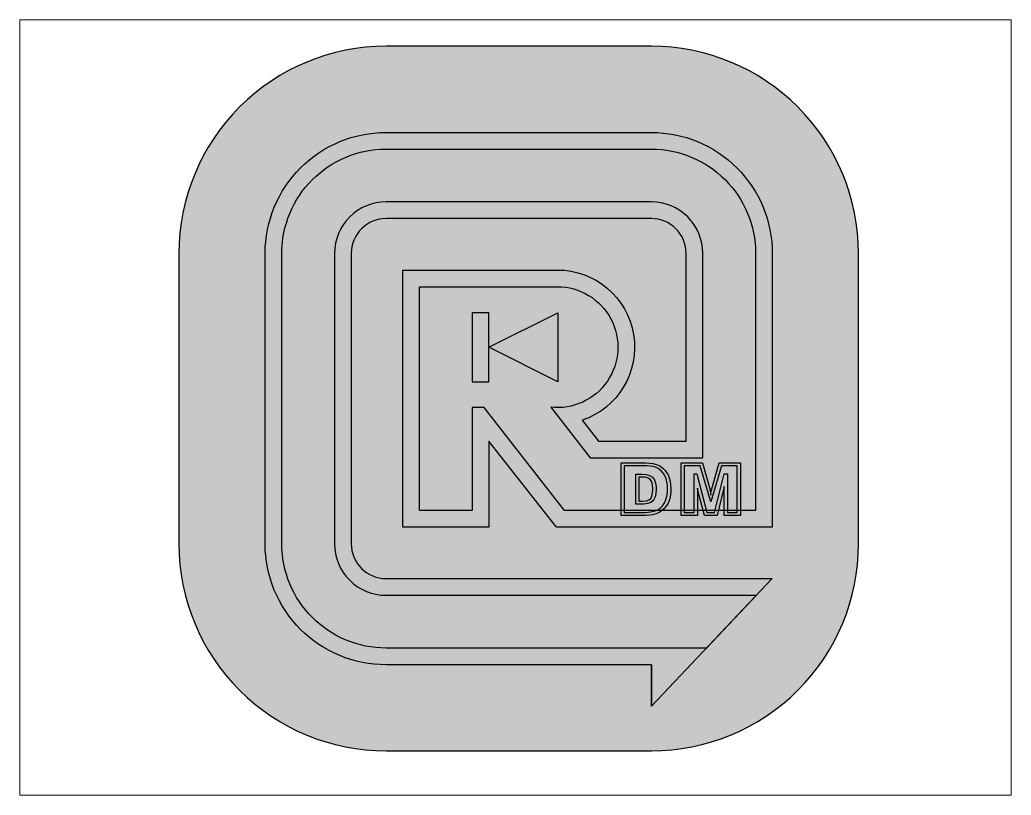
# Paper-space layout 'Layout1' of a CAD drawing. Header units: millimetres. Extents: x -22 to 1667, y -24 to 1298.
# The model-space entities are those that its viewports show. They can reach past a viewport. Long polylines and large blocks are cut down to what shows.
import ezdxf

# ---------------------------------------------------------------- set-up
doc = ezdxf.new("R2010")
doc.units = ezdxf.units.MM
doc.layers.get('0').update_dxf_attribs({"color": 255})
doc.layers.add('DMText', color=7, linetype='Continuous', true_color=0x22346e)
doc.layers.add('image', color=7, linetype='Continuous', true_color=0x22346e)
for name, color, linetype in [('textbound', 255, 'Continuous'), ('textboundcntr', 7, 'Continuous'), ('texthatch', 7, 'Continuous')]:
    doc.layers.add(name, color=color, linetype=linetype)

msp = doc.modelspace()

# ---------------------------------------------------------------- hatches: boundary and pattern name
at = {"layer": 'DMText', "true_color": 0x000000}
h = msp.add_hatch(color=18, dxfattribs=at)
h.dxf.hatch_style = 1
h.paths.add_polyline_path([(3370.881, 1274.08), (3370.881, 1285.38, -0.414214), (3375.581, 1290.08), (3385.891, 1290.08, -0.414214), (3390.591, 1285.38), (3390.591, 1274.73), (3385.241, 1274.73), (3382.203, 1274.73), (3379.581, 1278.08), (3379.581, 1274.73), (3376.231, 1274.73), (3376.231, 1284.73), (3382.241, 1284.73, -0.848947), (3383.202, 1278.888), (3383.835, 1278.08), (3387.241, 1278.08), (3387.241, 1285.38, 0.414214), (3385.891, 1286.73), (3375.581, 1286.73, 0.414214), (3374.231, 1285.38), (3374.231, 1274.08, 0.414214), (3375.581, 1272.73), (3385.891, 1272.73), (3390.591, 1272.73), (3385.891, 1267.773), (3385.891, 1269.38), (3375.581, 1269.38, -0.414214)], flags=16)
h.paths.add_polyline_path([(3378.931, 1280.388), (3378.931, 1283.071), (3379.581, 1283.071), (3379.581, 1281.73), (3382.258, 1283.071), (3382.258, 1280.388), (3379.581, 1281.73), (3379.581, 1280.388)], flags=0)
edge = h.paths.add_edge_path()
edge.add_line((3375.581, 1266.03), (3385.891, 1266.03))
edge.add_arc((3385.891, 1274.08), 8.05, 270, 360)
edge.add_line((3393.941, 1274.08), (3393.941, 1285.38))
edge.add_arc((3385.891, 1285.38), 8.05, 360, 450)
edge.add_line((3385.891, 1293.43), (3375.581, 1293.43))
edge.add_arc((3375.581, 1285.38), 8.05, 90, 180)
edge.add_line((3367.531, 1285.38), (3367.531, 1274.08))
edge.add_arc((3375.581, 1274.08), 8.05, 180, 270)
h = msp.add_hatch(color=18, dxfattribs=at)
h.dxf.hatch_style = 1
h.paths.add_polyline_path([(3382.258, 1280.388), (3382.258, 1283.071), (3379.581, 1281.73)])
h.paths.add_polyline_path([(3378.931, 1280.388), (3379.581, 1280.388), (3379.581, 1283.071), (3378.931, 1283.071)])
h = msp.add_hatch(color=18, dxfattribs=at)
h.dxf.hatch_style = 1
h.paths.add_polyline_path([(3384.712, 1275.184), (3385.395, 1275.184), (3385.556, 1275.186), (3385.707, 1275.19), (3385.83, 1275.2), (3385.934, 1275.213), (3386.079, 1275.253), (3386.199, 1275.307), (3386.277, 1275.356), (3386.378, 1275.442), (3386.464, 1275.543), (3386.541, 1275.67), (3386.591, 1275.798), (3386.623, 1275.925), (3386.643, 1276.062), (3386.65, 1276.228), (3386.64, 1276.388), (3386.62, 1276.524), (3386.586, 1276.648), (3386.542, 1276.763), (3386.511, 1276.822), (3386.433, 1276.936), (3386.341, 1277.028), (3386.22, 1277.109), (3386.091, 1277.17), (3385.952, 1277.209), (3385.822, 1277.224), (3385.683, 1277.231), (3385.514, 1277.234), (3384.712, 1277.234)])
h.paths.add_polyline_path([(3384.838, 1275.304), (3384.838, 1277.112), (3385.576, 1277.112), (3385.698, 1277.11), (3385.839, 1277.101), (3385.946, 1277.086), (3386.046, 1277.061), (3386.168, 1277.005), (3386.278, 1276.919), (3386.364, 1276.818), (3386.431, 1276.698), (3386.464, 1276.617), (3386.497, 1276.493), (3386.517, 1276.357), (3386.523, 1276.209), (3386.517, 1276.069), (3386.496, 1275.931), (3386.46, 1275.807), (3386.411, 1275.696), (3386.401, 1275.677), (3386.323, 1275.559), (3386.232, 1275.463), (3386.128, 1275.391), (3385.99, 1275.35), (3385.86, 1275.322), (3385.768, 1275.313), (3385.635, 1275.305), (3385.47, 1275.304)], flags=16)
h.paths.add_polyline_path([(3385.283, 1275.627), (3385.283, 1276.789), (3385.536, 1276.789), (3385.695, 1276.778), (3385.824, 1276.743), (3385.94, 1276.674), (3386.012, 1276.567), (3386.052, 1276.447), (3386.072, 1276.302), (3386.075, 1276.209), (3386.065, 1276.043), (3386.036, 1275.908), (3385.989, 1275.804), (3385.954, 1275.757), (3385.868, 1275.693), (3385.752, 1275.65), (3385.605, 1275.628), (3385.525, 1275.627)], flags=0)
h.paths.add_polyline_path([(3385.409, 1275.745), (3385.409, 1276.674), (3385.56, 1276.674), (3385.64, 1276.669), (3385.772, 1276.636), (3385.862, 1276.57), (3385.906, 1276.495), (3385.938, 1276.371), (3385.949, 1276.209), (3385.941, 1276.066), (3385.914, 1275.935), (3385.865, 1275.844), (3385.821, 1275.806), (3385.709, 1275.76), (3385.551, 1275.745)], flags=0)
h.paths.add_polyline_path([(3387.047, 1277.234), (3387.047, 1275.184), (3387.682, 1275.184), (3387.682, 1276.189), (3387.679, 1276.25), (3387.701, 1276.16), (3387.955, 1275.184), (3388.445, 1275.184), (3388.697, 1276.212), (3388.723, 1276.307), (3388.72, 1276.195), (3388.72, 1275.184), (3389.351, 1275.184), (3389.351, 1277.234), (3388.524, 1277.234), (3388.238, 1276.224), (3388.203, 1276.085), (3388.198, 1275.973), (3388.18, 1276.126), (3388.158, 1276.219), (3387.877, 1277.234)])
h.paths.add_polyline_path([(3387.172, 1277.112), (3387.782, 1277.112), (3388.198, 1275.719), (3388.616, 1277.112), (3389.226, 1277.112), (3389.226, 1275.304), (3388.846, 1275.304), (3388.846, 1276.809), (3388.726, 1276.809), (3388.348, 1275.304), (3388.048, 1275.304), (3387.662, 1276.809), (3387.557, 1276.809), (3387.557, 1275.304), (3387.172, 1275.304)], flags=16)
h = msp.add_hatch(color=18, dxfattribs=at)
h.dxf.hatch_style = 1
h.paths.add_polyline_path([(3384.838, 1275.304), (3385.47, 1275.304), (3385.635, 1275.305), (3385.768, 1275.313), (3385.86, 1275.322), (3385.99, 1275.35), (3386.124, 1275.389), (3386.128, 1275.391), (3386.232, 1275.463), (3386.323, 1275.559), (3386.401, 1275.677), (3386.411, 1275.696), (3386.46, 1275.807), (3386.496, 1275.931), (3386.517, 1276.069), (3386.523, 1276.209), (3386.517, 1276.357), (3386.497, 1276.493), (3386.464, 1276.617), (3386.431, 1276.698), (3386.364, 1276.818), (3386.278, 1276.919), (3386.174, 1277), (3386.165, 1277.006), (3386.046, 1277.061), (3385.946, 1277.086), (3385.839, 1277.101), (3385.698, 1277.11), (3385.576, 1277.112), (3384.838, 1277.112)])
h.paths.add_polyline_path([(3385.283, 1276.789), (3385.536, 1276.789), (3385.695, 1276.778), (3385.824, 1276.743), (3385.94, 1276.674), (3386.012, 1276.567), (3386.052, 1276.447), (3386.072, 1276.302), (3386.075, 1276.209), (3386.065, 1276.043), (3386.036, 1275.908), (3385.989, 1275.804), (3385.954, 1275.757), (3385.868, 1275.693), (3385.752, 1275.65), (3385.605, 1275.628), (3385.525, 1275.627), (3385.283, 1275.627)], flags=16)
h.paths.add_polyline_path([(3385.409, 1276.674), (3385.56, 1276.674), (3385.64, 1276.669), (3385.772, 1276.636), (3385.862, 1276.57), (3385.906, 1276.495), (3385.938, 1276.371), (3385.949, 1276.209), (3385.941, 1276.066), (3385.914, 1275.935), (3385.865, 1275.844), (3385.821, 1275.806), (3385.709, 1275.76), (3385.551, 1275.745), (3385.409, 1275.745)], flags=0)
h.paths.add_polyline_path([(3387.172, 1277.112), (3387.172, 1275.304), (3387.557, 1275.304), (3387.557, 1276.809), (3387.662, 1276.809), (3388.048, 1275.304), (3388.348, 1275.304), (3388.726, 1276.809), (3388.846, 1276.809), (3388.846, 1275.304), (3389.226, 1275.304), (3389.226, 1277.112), (3388.616, 1277.112), (3388.198, 1275.719), (3387.782, 1277.112)])
h = msp.add_hatch(color=18, dxfattribs=at)
h.dxf.hatch_style = 1
h.paths.add_polyline_path([(3385.283, 1275.627), (3385.525, 1275.627), (3385.605, 1275.628), (3385.752, 1275.65), (3385.868, 1275.693), (3385.954, 1275.757), (3385.989, 1275.804), (3386.036, 1275.908), (3386.065, 1276.043), (3386.075, 1276.209), (3386.072, 1276.302), (3386.052, 1276.447), (3386.012, 1276.567), (3385.94, 1276.674), (3385.824, 1276.743), (3385.695, 1276.778), (3385.536, 1276.789), (3385.283, 1276.789)])
h.paths.add_polyline_path([(3385.409, 1276.674), (3385.56, 1276.674), (3385.64, 1276.669), (3385.772, 1276.636), (3385.862, 1276.57), (3385.906, 1276.495), (3385.938, 1276.371), (3385.949, 1276.209), (3385.941, 1276.066), (3385.914, 1275.935), (3385.865, 1275.844), (3385.821, 1275.806), (3385.709, 1275.76), (3385.551, 1275.745), (3385.409, 1275.745)], flags=16)
h = msp.add_hatch(color=18, dxfattribs=at)
h.dxf.hatch_style = 1
h.paths.add_polyline_path([(3385.409, 1275.745), (3385.551, 1275.745), (3385.709, 1275.76), (3385.821, 1275.806), (3385.865, 1275.844), (3385.914, 1275.935), (3385.941, 1276.066), (3385.949, 1276.209), (3385.938, 1276.371), (3385.906, 1276.495), (3385.862, 1276.57), (3385.772, 1276.636), (3385.64, 1276.669), (3385.56, 1276.674), (3385.409, 1276.674)])
at = {"layer": 'image', "true_color": 0xffffff}
h = msp.add_hatch(color=7, dxfattribs=at)
h.dxf.hatch_style = 1
edge = h.paths.add_edge_path()
edge.add_arc((3385.891, 1285.38), 4.05, 360, 450)
edge.add_line((3385.891, 1289.43), (3375.581, 1289.43))
edge.add_arc((3375.581, 1285.38), 4.05, 90, 180)
edge.add_line((3371.531, 1285.38), (3371.531, 1274.08))
edge.add_arc((3375.581, 1274.08), 4.05, 180, 270)
edge.add_line((3375.581, 1270.03), (3388.031, 1270.03))
edge.add_line((3388.031, 1270.03), (3389.975, 1272.08))
edge.add_line((3389.975, 1272.08), (3375.581, 1272.08))
edge.add_arc((3375.581, 1274.08), 2, 180, 270, ccw=False)
edge.add_line((3373.581, 1274.08), (3373.581, 1285.38))
edge.add_arc((3375.581, 1285.38), 2, 90, 180, ccw=False)
edge.add_line((3375.581, 1287.38), (3385.891, 1287.38))
edge.add_arc((3385.891, 1285.38), 2, 0, 90, ccw=False)
edge.add_line((3387.891, 1285.38), (3387.891, 1277.43))
edge.add_line((3387.891, 1277.43), (3383.518, 1277.43))
edge.add_line((3383.518, 1277.43), (3381.98, 1279.394))
edge.add_arc((3382.241, 1281.73), 2.35, 263.6268, 450)
edge.add_line((3382.241, 1284.08), (3376.881, 1284.08))
edge.add_line((3376.881, 1284.08), (3376.881, 1275.38))
edge.add_line((3376.881, 1275.38), (3378.931, 1275.38))
edge.add_line((3378.931, 1275.38), (3378.931, 1279.38))
edge.add_line((3378.931, 1279.38), (3379.388, 1279.38))
edge.add_line((3379.388, 1279.38), (3382.519, 1275.38))
edge.add_line((3382.519, 1275.38), (3384.591, 1275.38))
edge.add_line((3384.591, 1275.38), (3389.941, 1275.38))
edge.add_line((3389.941, 1275.38), (3389.941, 1285.38))
h.paths.add_polyline_path([(3382.258, 1280.388), (3379.581, 1281.73), (3379.581, 1280.388), (3378.931, 1280.388), (3378.931, 1283.071), (3379.581, 1283.071), (3379.581, 1281.73), (3382.258, 1283.071)], flags=16)
at = {"layer": 'texthatch', "true_color": 0xffffff}
h = msp.add_hatch(color=7, dxfattribs=at)
h.dxf.hatch_style = 1
edge = h.paths.add_edge_path()
edge.add_arc((3375.581, 1285.38), 1.35, 90, 180, ccw=False)
edge.add_line((3375.581, 1286.73), (3385.891, 1286.73))
edge.add_arc((3385.891, 1285.38), 1.35, 0, 90, ccw=False)
edge.add_line((3387.241, 1285.38), (3387.241, 1278.08))
edge.add_line((3387.241, 1278.08), (3383.835, 1278.08))
edge.add_line((3383.835, 1278.08), (3383.202, 1278.888))
edge.add_arc((3382.241, 1281.73), 3, 288.6821, 450)
edge.add_line((3382.241, 1284.73), (3376.231, 1284.73))
edge.add_line((3376.231, 1284.73), (3376.231, 1274.73))
edge.add_line((3376.231, 1274.73), (3379.581, 1274.73))
edge.add_line((3379.581, 1274.73), (3379.581, 1278.08))
edge.add_line((3379.581, 1278.08), (3382.203, 1274.73))
edge.add_line((3382.203, 1274.73), (3385.241, 1274.73))
edge.add_line((3385.241, 1274.73), (3390.591, 1274.73))
edge.add_line((3390.591, 1274.73), (3390.591, 1285.38))
edge.add_arc((3385.891, 1285.38), 4.7, 360, 450)
edge.add_line((3385.891, 1290.08), (3375.581, 1290.08))
edge.add_arc((3375.581, 1285.38), 4.7, 90, 180)
edge.add_line((3370.881, 1285.38), (3370.881, 1274.08))
edge.add_arc((3375.581, 1274.08), 4.7, 180, 270)
edge.add_line((3375.581, 1269.38), (3385.891, 1269.38))
edge.add_line((3385.891, 1269.38), (3385.891, 1267.773))
edge.add_line((3385.891, 1267.773), (3390.591, 1272.73))
edge.add_line((3390.591, 1272.73), (3385.891, 1272.73))
edge.add_line((3385.891, 1272.73), (3375.581, 1272.73))
edge.add_arc((3375.581, 1274.08), 1.35, 180, 270, ccw=False)
edge.add_line((3374.231, 1274.08), (3374.231, 1285.38))
edge = h.paths.add_edge_path(flags=16)
edge.add_arc((3375.581, 1285.38), 4.05, 90, 180, ccw=False)
edge.add_line((3375.581, 1289.43), (3385.891, 1289.43))
edge.add_arc((3385.891, 1285.38), 4.05, 0, 90, ccw=False)
edge.add_line((3389.941, 1285.38), (3389.941, 1275.38))
edge.add_line((3389.941, 1275.38), (3384.591, 1275.38))
edge.add_line((3384.591, 1275.38), (3382.519, 1275.38))
edge.add_line((3382.519, 1275.38), (3379.388, 1279.38))
edge.add_line((3379.388, 1279.38), (3378.931, 1279.38))
edge.add_line((3378.931, 1279.38), (3378.931, 1275.38))
edge.add_line((3378.931, 1275.38), (3376.881, 1275.38))
edge.add_line((3376.881, 1275.38), (3376.881, 1284.08))
edge.add_line((3376.881, 1284.08), (3382.241, 1284.08))
edge.add_arc((3382.241, 1281.73), 2.35, -96.3732, 90, ccw=False)
edge.add_line((3381.98, 1279.394), (3383.518, 1277.43))
edge.add_line((3383.518, 1277.43), (3387.891, 1277.43))
edge.add_line((3387.891, 1277.43), (3387.891, 1285.38))
edge.add_arc((3385.891, 1285.38), 2, 0, 90)
edge.add_line((3385.891, 1287.38), (3375.581, 1287.38))
edge.add_arc((3375.581, 1285.38), 2, 90, 180)
edge.add_line((3373.581, 1285.38), (3373.581, 1274.08))
edge.add_arc((3375.581, 1274.08), 2, 180, 270)
edge.add_line((3375.581, 1272.08), (3385.891, 1272.08))
edge.add_line((3385.891, 1272.08), (3385.891, 1270.03))
edge.add_line((3385.891, 1270.03), (3375.581, 1270.03))
edge.add_arc((3375.581, 1274.08), 4.05, 180, 270, ccw=False)
edge.add_line((3371.531, 1274.08), (3371.531, 1285.38))
h.paths.add_polyline_path([(3378.931, 1283.071), (3379.581, 1283.071), (3379.581, 1281.73), (3382.258, 1283.071), (3382.258, 1280.388), (3379.581, 1281.73), (3379.581, 1280.388), (3378.931, 1280.388)], flags=0)
h.paths.add_polyline_path([(3381.032, 1281.73), (3381.608, 1282.019), (3381.608, 1281.441)], flags=0)

# ---------------------------------------------------------------- linework, layer by layer
at = {"color": 7, "true_color": 0xffffff}
for points in [[(3385.891, 1272.73), (3390.591, 1272.73), (3385.891, 1267.773), (3385.891, 1269.38), (3375.581, 1269.38, -0.414214), (3370.881, 1274.08), (3370.881, 1285.38, -0.414214), (3375.581, 1290.08), (3385.891, 1290.08, -0.414214), (3390.591, 1285.38), (3390.591, 1274.73), (3385.241, 1274.73), (3382.203, 1274.73), (3379.581, 1278.08), (3379.581, 1274.73), (3376.231, 1274.73), (3376.231, 1284.73), (3382.241, 1284.73, -0.848947), (3383.202, 1278.888), (3383.835, 1278.08), (3387.241, 1278.08), (3387.241, 1285.38, 0.414214), (3385.891, 1286.73), (3375.581, 1286.73, 0.414214), (3374.231, 1285.38), (3374.231, 1274.08, 0.414214), (3375.581, 1272.73)], [(3383.518, 1277.43), (3387.891, 1277.43), (3387.891, 1285.38, 0.414214), (3385.891, 1287.38), (3375.581, 1287.38, 0.414214), (3373.581, 1285.38), (3373.581, 1274.08, 0.414214), (3375.581, 1272.08), (3389.975, 1272.08), (3388.031, 1270.03), (3375.581, 1270.03, -0.414214), (3371.531, 1274.08), (3371.531, 1285.38, -0.414214), (3375.581, 1289.43), (3385.891, 1289.43, -0.414214), (3389.941, 1285.38), (3389.941, 1275.38), (3384.591, 1275.38), (3382.519, 1275.38), (3379.388, 1279.38), (3378.931, 1279.38), (3378.931, 1275.38), (3376.881, 1275.38), (3376.881, 1284.08), (3382.241, 1284.08, -1.057223), (3381.98, 1279.394)]]:
    msp.add_lwpolyline(points, format="xyb", close=True, dxfattribs=at)
for points in [[(3378.931, 1283.071), (3378.931, 1280.388), (3379.581, 1280.388), (3379.581, 1283.071), (3378.931, 1283.071)], [(3385.891, 1269.376), (3385.891, 1267.773)]]:
    msp.add_lwpolyline(points, dxfattribs=at)
msp.add_lwpolyline([(3382.258, 1283.071), (3382.258, 1280.388), (3379.581, 1281.73)], close=True, dxfattribs=at)
at = {"layer": 'DMText', "color": 18, "true_color": 0x000000}
msp.add_lwpolyline([(3384.712, 1275.184), (3384.712, 1277.234)], dxfattribs=at)
for points in [[(3386.643, 1276.062), (3386.623, 1275.925), (3386.591, 1275.798), (3386.541, 1275.67), (3386.464, 1275.543), (3386.378, 1275.442), (3386.277, 1275.356), (3386.199, 1275.307), (3386.079, 1275.253), (3385.934, 1275.213), (3385.83, 1275.2), (3385.707, 1275.19), (3385.556, 1275.186), (3385.395, 1275.184), (3384.712, 1275.184), (3384.712, 1277.234), (3385.514, 1277.234), (3385.683, 1277.231), (3385.822, 1277.224), (3385.952, 1277.209), (3386.091, 1277.17), (3386.22, 1277.109), (3386.341, 1277.028), (3386.433, 1276.936), (3386.511, 1276.822), (3386.542, 1276.763), (3386.586, 1276.648), (3386.62, 1276.524), (3386.64, 1276.388), (3386.65, 1276.228)], [(3387.047, 1277.234), (3387.877, 1277.234), (3388.158, 1276.219), (3388.18, 1276.126), (3388.198, 1275.973), (3388.203, 1276.085), (3388.238, 1276.224), (3388.524, 1277.234), (3389.351, 1277.234), (3389.351, 1275.184), (3388.72, 1275.184), (3388.72, 1276.195), (3388.723, 1276.307), (3388.697, 1276.212), (3388.445, 1275.184), (3387.955, 1275.184), (3387.701, 1276.16), (3387.679, 1276.25), (3387.682, 1276.189), (3387.682, 1275.184), (3387.047, 1275.184)], [(3386.497, 1276.493), (3386.464, 1276.617), (3386.431, 1276.698), (3386.364, 1276.818), (3386.278, 1276.919), (3386.174, 1277), (3386.165, 1277.006), (3386.046, 1277.061), (3385.946, 1277.086), (3385.839, 1277.101), (3385.698, 1277.11), (3385.576, 1277.112), (3384.838, 1277.112), (3384.838, 1275.304), (3385.47, 1275.304), (3385.635, 1275.305), (3385.768, 1275.313), (3385.86, 1275.322), (3385.99, 1275.35), (3386.124, 1275.389), (3386.128, 1275.391), (3386.232, 1275.463), (3386.323, 1275.559), (3386.401, 1275.677), (3386.411, 1275.696), (3386.46, 1275.807), (3386.496, 1275.931), (3386.517, 1276.069), (3386.523, 1276.209), (3386.517, 1276.357)], [(3386.075, 1276.209), (3386.065, 1276.043), (3386.036, 1275.908), (3385.989, 1275.804), (3385.954, 1275.757), (3385.868, 1275.693), (3385.752, 1275.65), (3385.605, 1275.628), (3385.525, 1275.627), (3385.283, 1275.627), (3385.283, 1276.789), (3385.536, 1276.789), (3385.695, 1276.778), (3385.824, 1276.743), (3385.94, 1276.674), (3386.012, 1276.567), (3386.052, 1276.447), (3386.072, 1276.302)], [(3387.557, 1276.809), (3387.662, 1276.809), (3388.048, 1275.304), (3388.348, 1275.304), (3388.726, 1276.809), (3388.846, 1276.809), (3388.846, 1275.304), (3389.226, 1275.304), (3389.226, 1277.112), (3388.616, 1277.112), (3388.198, 1275.719), (3387.782, 1277.112), (3387.172, 1277.112), (3387.172, 1275.304), (3387.557, 1275.304)], [(3385.938, 1276.371), (3385.906, 1276.495), (3385.862, 1276.57), (3385.772, 1276.636), (3385.64, 1276.669), (3385.56, 1276.674), (3385.409, 1276.674), (3385.409, 1275.745), (3385.551, 1275.745), (3385.709, 1275.76), (3385.821, 1275.806), (3385.865, 1275.844), (3385.914, 1275.935), (3385.941, 1276.066), (3385.949, 1276.209)]]:
    msp.add_lwpolyline(points, close=True, dxfattribs=at)
at = {"layer": 'textbound'}
for points in [[(3375.581, 1266.03), (3385.891, 1266.03, 0.414214), (3393.941, 1274.08), (3393.941, 1285.38, 0.414214), (3385.891, 1293.43), (3375.581, 1293.43, 0.414214), (3367.531, 1285.38), (3367.531, 1274.08, 0.414214)], [(3385.891, 1272.73), (3390.591, 1272.73), (3385.891, 1267.773), (3385.891, 1269.38), (3375.581, 1269.38, -0.414214), (3370.881, 1274.08), (3370.881, 1285.38, -0.414214), (3375.581, 1290.08), (3385.891, 1290.08, -0.414214), (3390.591, 1285.38), (3390.591, 1274.73), (3385.241, 1274.73), (3382.203, 1274.73), (3379.581, 1278.08), (3379.581, 1274.73), (3376.231, 1274.73), (3376.231, 1284.73), (3382.241, 1284.73, -0.848947), (3383.202, 1278.888), (3383.835, 1278.08), (3387.241, 1278.08), (3387.241, 1285.38, 0.414214), (3385.891, 1286.73), (3375.581, 1286.73, 0.414214), (3374.231, 1285.38), (3374.231, 1274.08, 0.414214), (3375.581, 1272.73)]]:
    msp.add_lwpolyline(points, format="xyb", close=True, dxfattribs=at)
at = {"layer": 'textboundcntr'}
msp.add_lwpolyline([(3378.931, 1283.071), (3378.931, 1280.388), (3379.581, 1280.388), (3379.581, 1283.071), (3378.931, 1283.071)], dxfattribs=at)
msp.add_lwpolyline([(3382.258, 1283.071), (3382.258, 1280.388), (3379.581, 1281.73)], close=True, dxfattribs=at)

psp = doc.layouts.get("Layout1")

# ---------------------------------------------------------------- viewports
at = {"layer": 'image'}
psp.add_viewport(center=(822.1, 637.2), size=(1688.9, 1321.748), view_center_point=(3380.612, 1279.383), view_height=30.15047, dxfattribs=at)

doc.saveas('drawing.dxf')
